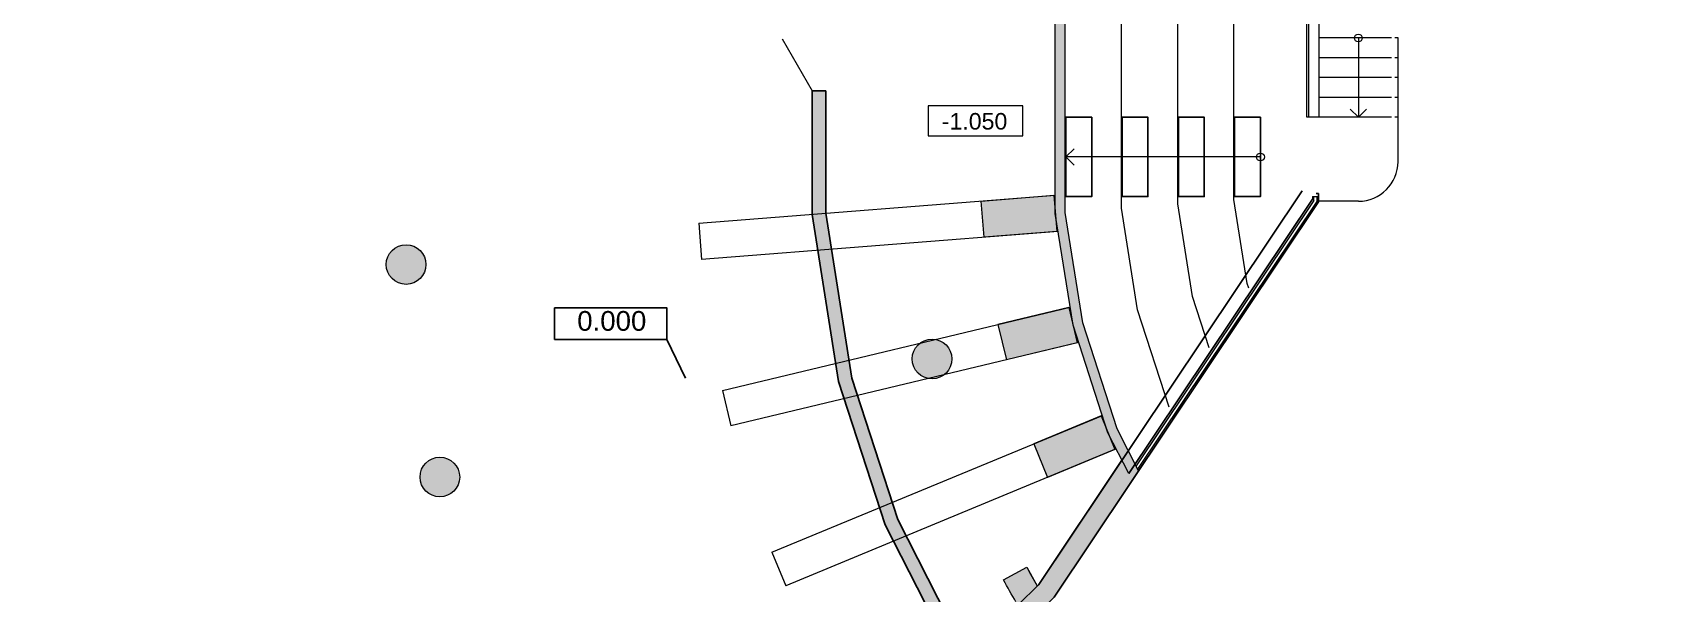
# Model space of a CAD drawing. Header units: millimetres. Extents: x 72919 to 485785, y -53256 to 338519.
# Drawn here: x 195286 to 219787, y 97810 to 106300 of the extents above; entities that cross this region are included whole.
import ezdxf
from ezdxf.enums import TextEntityAlignment as Align

# ---------------------------------------------------------------- set-up
doc = ezdxf.new("R2010")
doc.units = ezdxf.units.MM
for name, color, linetype, lineweight in [('1 level', 186, 'Continuous', 15), ('door', 177, 'Continuous', 9), ('stairs', 4, 'Continuous', 5), ('wall', 5, 'Continuous', 40)]:
    doc.layers.add(name, color=color, linetype=linetype, lineweight=lineweight)
doc.styles.add('STW_ARIAL', font='arial.ttf')

msp = doc.modelspace()

# ---------------------------------------------------------------- hatches: boundary and pattern name
at = {"ltscale": 500, "true_color": 0x000000}
h = msp.add_hatch(color=18, dxfattribs=at)
h.dxf.hatch_style = 1
h.paths.add_polyline_path([(210895.30378, 181757.28423), (210745.30377, 181769.08936), (210745.3699, 104415.01762), (210895.30399, 104415.01762)])
h = msp.add_hatch(color=18, dxfattribs=at)
h.dxf.hatch_style = 1
h.paths.add_polyline_path([(207070.43379, 105414.99944), (207275.43379, 105414.99944), (207275.43379, 103562.98726), (207670.54881, 101068.32916), (208365.7065, 98928.85377), (209273.14476, 97147.90593), (209237.60166, 97126.12509), (209402.7822, 96856.57495), (209262.82181, 96716.61455), (208175.72555, 98850.16109), (207470.59659, 101020.32488), (207070.43379, 103546.85341)])
h = msp.add_hatch(color=18, dxfattribs=at)
h.dxf.hatch_style = 1
h.paths.add_polyline_path([(211908.66814, 99523.65224), (212004.20648, 99666.55132), (211680.46089, 100301.93991), (211159.29265, 101905.93857), (210895.30378, 103572.71465), (210895.30399, 104414.93124), (210745.30399, 104415.01766), (210745.30377, 103560.90953), (211012.98609, 101870.81369), (211541.45036, 100244.36008)])
h = msp.add_hatch(color=18, dxfattribs=at)
h.dxf.hatch_style = 1
h.paths.add_polyline_path([(210723.59806, 103835.05158), (209625.6934, 103747.97072), (209669.10483, 103199.68663), (210767.00949, 103286.76748)])
h = msp.add_hatch(color=18, dxfattribs=at)
h.dxf.hatch_style = 1
h.paths.add_polyline_path([(210723.59806, 103835.05158), (209625.6934, 103747.97072), (209669.10483, 103199.68663), (210767.00949, 103286.76748)])
h = msp.add_hatch(color=18, dxfattribs=at)
h.dxf.hatch_style = 1
edge = h.paths.add_edge_path()
edge.add_arc((200933.23039, 102787.60446), 300, 0, 360)
h = msp.add_hatch(color=18, dxfattribs=at)
h.dxf.hatch_style = 1
h.paths.add_polyline_path([(210949.67051, 102135.50972), (209877.84318, 101880.87681), (210006.23302, 101346.07213), (211078.06034, 101600.70504)])
h = msp.add_hatch(color=18, dxfattribs=at)
h.dxf.hatch_style = 1
h.paths.add_polyline_path([(210949.67051, 102135.50972), (209877.84318, 101880.87681), (210006.23302, 101346.07213), (211078.06034, 101600.70504)])
h = msp.add_hatch(color=18, dxfattribs=at)
h.dxf.hatch_style = 1
h.paths.add_polyline_path([(209182.11153, 101359.19963, 1), (208582.11153, 101359.19963, 1)])
h = msp.add_hatch(color=18, dxfattribs=at)
h.dxf.hatch_style = 1
h.paths.add_polyline_path([(209182.11153, 101359.19963, 1), (208582.11153, 101359.19963, 1)])
h = msp.add_hatch(color=18, dxfattribs=at)
h.dxf.hatch_style = 1
h.paths.add_polyline_path([(211436.18005, 100498.42729), (210418.6632, 100076.76409), (210629.17342, 99568.64457), (211646.69027, 99990.30777)])
h = msp.add_hatch(color=18, dxfattribs=at)
h.dxf.hatch_style = 1
edge = h.paths.add_edge_path()
edge.add_arc((201443.48164, 99573.3426), 300, 0, 360)
h = msp.add_hatch(color=18, dxfattribs=at)
h.dxf.hatch_style = 1
edge = h.paths.add_edge_path()
edge.add_arc((221610.43378, 104414.99944), 13290, 208.781721808, 212.009546584)
edge.add_line((210341.04818, 97370.49463), (210727.46772, 97756.90139))
edge.add_line((210727.46772, 97756.90139), (211908.66814, 99523.65224))
edge.add_line((211908.66814, 99523.65224), (211752.5916, 99829.97071))
edge.add_line((211752.5916, 99829.97071), (210472.64717, 97926.34488))
edge.add_arc((216161.44446, 101330.9812), 6629.77851, 208.094889946, 210.899713578, ccw=False)
edge.add_line((210312.86024, 98208.79836), (209962.27611, 98016.20872))
h = msp.add_hatch(color=18, dxfattribs=at)
h.dxf.hatch_style = 1
edge = h.paths.add_edge_path()
edge.add_line((207641.64582, 95095.43856), (209402.7822, 96856.57495))
edge.add_line((209402.7822, 96856.57495), (209237.60166, 97126.12509))
edge.add_line((209237.60166, 97126.12509), (210150.22643, 97685.38227))
edge.add_arc((221610.43378, 104414.99944), 13290, 208.781721808, 210.422137713, ccw=False)
edge.add_line((209962.27611, 98016.20872), (210312.86024, 98208.79836))
edge.add_arc((221610.43379, 104414.99944), 12890, 208.781721808, 211.586545441)
edge.add_line((210630.08785, 97663.3994), (210622.24867, 97651.77735))
edge.add_line((210622.24867, 97651.77735), (207853.77785, 94883.30653))
edge.add_line((207853.77785, 94883.30653), (207641.64582, 95095.43856))
h = msp.add_hatch(color=18, dxfattribs=at)
h.dxf.hatch_style = 1
edge = h.paths.add_edge_path()
edge.add_line((207641.64582, 95095.43856), (209402.7822, 96856.57495))
edge.add_line((209402.7822, 96856.57495), (209237.60166, 97126.12509))
edge.add_line((209237.60166, 97126.12509), (210150.22643, 97685.38227))
edge.add_arc((221610.43378, 104414.99944), 13290, 208.781721808, 210.422137713, ccw=False)
edge.add_line((209962.27611, 98016.20872), (210312.86024, 98208.79836))
edge.add_arc((221610.43379, 104414.99944), 12890, 208.781721808, 211.586545441)
edge.add_line((210630.08785, 97663.3994), (210622.24867, 97651.77735))
edge.add_line((210622.24867, 97651.77735), (207853.77785, 94883.30653))
edge.add_line((207853.77785, 94883.30653), (207641.64582, 95095.43856))
at = {"layer": 'wall', "lineweight": 18, "ltscale": 0.007407, "true_color": 0x000000}
h = msp.add_hatch(color=18, dxfattribs=at)
h.dxf.hatch_style = 1
h.paths.add_polyline_path([(207395.43379, 103572.43147), (207395.43379, 105414.99944), (207275.43379, 105414.99944), (207275.43379, 103562.98726), (207395.43379, 103572.43147)], flags=0)
h = msp.add_hatch(color=18, dxfattribs=at)
h.dxf.hatch_style = 1
h.paths.add_polyline_path([(207395.43379, 105414.99944), (207425.43379, 105414.99944), (207425.43379, 103574.79252), (207395.43379, 103572.43147), (207395.43379, 105414.99944)], flags=0)
h = msp.add_hatch(color=18, dxfattribs=at)
h.dxf.hatch_style = 1
h.paths.add_polyline_path([(207789.07141, 101087.10129), (207395.43379, 103572.43147), (207275.43379, 103562.98726), (207670.54881, 101068.32916), (207789.07141, 101087.10129)], flags=0)
h = msp.add_hatch(color=18, dxfattribs=at)
h.dxf.hatch_style = 1
h.paths.add_polyline_path([(207395.43379, 103572.43147), (207425.43379, 103574.79252), (207818.70206, 101091.79433), (207790.54881, 101087.33529), (207787.59401, 101096.42922), (207395.43379, 103572.43147)], flags=0)
h = msp.add_hatch(color=18, dxfattribs=at)
h.dxf.hatch_style = 1
h.paths.add_polyline_path([(208479.83329, 98965.93581), (207784.67559, 101105.4112), (207670.54881, 101068.32916), (208365.7065, 98928.85377), (208479.83329, 98965.93581)], flags=0)
h = msp.add_hatch(color=18, dxfattribs=at)
h.dxf.hatch_style = 1
h.paths.add_polyline_path([(207786.0982, 101105.87343), (207813.20729, 101114.68171), (208508.36498, 98975.20632), (208481.25589, 98966.39805), (208476.91487, 98974.91779), (207787.59401, 101096.42922), (207786.0982, 101105.87343)], flags=0)
h = msp.add_hatch(color=18, dxfattribs=at)
h.dxf.hatch_style = 1
h.paths.add_polyline_path([(208473.96007, 98984.01172), (208499.35748, 98996.95235), (209406.79574, 97216.0045), (209380.06554, 97202.38479), (208476.91487, 98974.91779), (208473.96007, 98984.01172)], flags=0)
h = msp.add_hatch(color=18, dxfattribs=at)
h.dxf.hatch_style = 1
h.paths.add_polyline_path([(209380.06554, 97202.38479), (208472.62729, 98983.33263), (208365.7065, 98928.85377), (209273.14476, 97147.90593), (209380.06554, 97202.38479)], flags=0)

# ---------------------------------------------------------------- linework, layer by layer
at = {"color": 18, "ltscale": 500, "true_color": 0x000000}
for p, q in [((214475.83825, 103903.19847), (210494.47162, 97948.16934)), ((214725.23379, 103736.45956), (210727.46772, 97756.90139)), ((214632.92643, 103778.01419), (211856.73011, 99625.5867)), ((214687.63786, 103860.14841), (214725.23379, 103863.10727)), ((214725.23379, 103863.10727), (214725.23379, 103736.45956)), ((210494.47162, 97948.16934), (210180.46047, 97634.15804)), ((210494.47162, 97948.16934), (210180.46047, 97634.15804))]:
    msp.add_line(p, q, dxfattribs=at)
for points in [[(415650.43379, 180914.99944, 0.4142135624), (336810.43379, 259754.99944), (221610.43379, 259754.99944, 0.4142135624), (142770.43379, 180914.99944), (142770.43379, 104414.99944, 0.4142135624), (221610.43379, 25574.99944), (336810.43379, 25574.99944, 0.4142135624), (415650.43379, 104414.99944)], [(414950.43379, 180914.99944, 0.4142135624), (336810.43379, 259054.99944), (221610.43379, 259054.99944, 0.4142135624), (143470.43379, 180914.99944), (143470.43379, 104414.99944, 0.4142135624), (221610.43379, 26274.99944), (336810.43379, 26274.99944, 0.4142135624), (414950.43379, 104414.99944)]]:
    msp.add_lwpolyline(points, format="xyb", close=True, dxfattribs=at)
for points in [[(207070.43379, 105414.99944), (207275.43379, 105414.99944), (207275.43379, 103562.98726), (207670.54881, 101068.32916), (208365.7065, 98928.85377), (209273.14476, 97147.90593), (209237.60166, 97126.12509), (209402.7822, 96856.57495), (209262.82181, 96716.61455), (208175.72555, 98850.16109), (207470.59659, 101020.32488), (207070.43379, 103546.85341), (207070.43379, 105414.99944)], [(205157.49799, 101067.61182), (204873.4712, 101654.58181)]]:
    msp.add_lwpolyline(points, dxfattribs=at)
for points in [[(210905.23379, 105014.99944), (210905.23379, 103814.99944), (211295.23379, 103814.99944), (211295.23379, 105014.99944)], [(210905.23379, 105014.99944), (210905.23379, 103814.99944), (211295.23379, 103814.99944), (211295.23379, 105014.99944)], [(211755.23379, 105014.99944), (211755.23379, 103814.99944), (212145.23379, 103814.99944), (212145.23379, 105014.99944)], [(212605.23379, 105014.99944), (212605.23379, 103814.99944), (212995.23379, 103814.99944), (212995.23379, 105014.99944)], [(213455.23379, 105014.99944), (213455.23379, 103814.99944), (213845.23379, 103814.99944), (213845.23379, 105014.99944)], [(203178.3665, 102133.98441), (204873.47202, 102133.9815), (204873.4712, 101654.58181), (203178.36567, 101654.58472)]]:
    msp.add_lwpolyline(points, close=True, dxfattribs=at)
at = {"layer": '1 level', "color": 177, "true_color": 0x293189}
for p, q in [((211745.24607, 103760.75555), (211745.24607, 181617.98137)), ((212595.24607, 103759.32228), (212595.24607, 181617.98137)), ((213445.24607, 103757.88901), (213445.24607, 181617.98137)), ((214545.43376, 105014.99944), (214545.43376, 119115.49594)), ((214575.43376, 105014.99944), (214575.43376, 119115.49594)), ((214725.43376, 119115.49594), (214725.43376, 105014.99944)), ((214725.43373, 105014.99944), (214545.43376, 105014.99944)), ((211908.75563, 99523.48053), (214725.43408, 103736.45817)), ((214650.43407, 103759.2203), (211965.27482, 99742.95926)), ((211991.28758, 99691.90618), (214700.43408, 103744.04555)), ((214632.92642, 103814.99944), (214632.92643, 103778.01419)), ((214650.43407, 103759.2203), (214650.43406, 103814.99944)), ((214700.43408, 103744.04555), (214700.43406, 103814.99944)), ((214725.43408, 103736.45817), (214725.43406, 103814.99944))]:
    msp.add_line(p, q, dxfattribs=at)
msp.add_lwpolyline([(208822.15911, 104736.52371), (210253.97338, 104736.52371), (210253.97338, 105189.08882), (208822.15911, 105189.08882)], close=True, dxfattribs=at)
msp.add_lwpolyline([(208822.15911, 104736.52371), (210253.97338, 104736.52371), (210253.97338, 105189.08882), (208822.15911, 105189.08882)], close=True, dxfattribs=at)
for points in [[(212467.72386, 100629.65173), (211988.36312, 102104.9795), (211745.30379, 103639.61037), (211745.30399, 104415.01741)], [(213069.17065, 101529.24968), (212817.43359, 102304.02044), (212595.30381, 103706.50608), (212595.30399, 104415.01719)], [(213670.61745, 102428.84763), (213646.50406, 102503.06138), (213445.30383, 103773.40179), (213445.30399, 104415.01698)], [(214632.92642, 103814.99944), (214725.43406, 103814.99944)]]:
    msp.add_lwpolyline(points, dxfattribs=at)
at = {"layer": 'door', "linetype": 'ByBlock', "ltscale": 100}
msp.add_line((206615.43379, 106203.08256), (207070.43379, 105414.99944), dxfattribs=at)
at = {"layer": 'stairs', "color": 4, "ltscale": 100}
for p, q in [((215324.9959, 106214.99944), (215324.9959, 105014.99944)), ((213845.24949, 104414.93127), (210895.24607, 104414.93127))]:
    msp.add_line(p, q, dxfattribs=at)
at = {"layer": 'stairs', "color": 0, "lineweight": 20, "ltscale": 0.769231}
msp.add_line((215824.9959, 105014.99944), (214574.9959, 105014.99944), dxfattribs=at)
for points in [[(215824.9959, 106214.99944), (214724.9959, 106214.99944)], [(215924.9959, 106214.99944), (215874.9959, 106214.99944)], [(215924.9959, 104314.99944), (215924.9959, 106214.99944)], [(215824.9959, 105914.99944), (214724.9959, 105914.99944)], [(215924.9959, 105914.99944), (215874.9959, 105914.99944)], [(215824.9959, 105614.99944), (214724.9959, 105614.99944)], [(215924.9959, 105614.99944), (215874.9959, 105614.99944)], [(215824.9959, 105314.99944), (214724.9959, 105314.99944)], [(215924.9959, 105314.99944), (215874.9959, 105314.99944)], [(215924.9959, 105014.99944), (215874.9959, 105014.99944)], [(215324.9959, 103744.99944), (214724.9959, 103744.99944)]]:
    msp.add_lwpolyline(points, dxfattribs=at)
at = {"layer": 'stairs', "color": 4, "ltscale": 100}
for centre in [(215324.9959, 106214.99944), (213845.24949, 104414.93127)]:
    msp.add_circle(centre, 59.63351, dxfattribs=at)
at = {"layer": 'stairs', "color": 0, "lineweight": 20, "ltscale": 0.769231}
msp.add_arc((215324.9959, 104344.99944), 600, 270, 0, dxfattribs=at)
at = {"layer": 'wall', "color": 18, "lineweight": 18, "ltscale": 0.007407, "true_color": 0x000000}
for p, q in [((210745.24607, 103762.18881), (210745.24607, 181617.98137)), ((210895.24607, 103762.18881), (210895.24607, 181617.98137)), ((207275.43379, 105414.99944), (207070.43379, 105414.99944)), ((207070.43379, 105414.99944), (207070.43379, 103546.85341)), ((207275.43379, 103562.98726), (207275.43379, 105414.99944)), ((215324.9959, 105014.99944), (215199.90578, 105140.08957)), ((215324.9959, 105014.99944), (215450.08603, 105140.08957)), ((210905.1819, 104414.98315), (211030.27203, 104540.07327)), ((210905.1819, 104414.98315), (211030.27203, 104540.07327)), ((210905.1819, 104414.98315), (211030.27203, 104289.89303)), ((210905.1819, 104414.98315), (211030.27203, 104289.89303)), ((207470.59659, 101020.32488), (207070.43379, 103546.85341)), ((207670.54881, 101068.32916), (207275.43379, 103562.98726)), ((208175.72555, 98850.16109), (207470.59659, 101020.32488)), ((208365.7065, 98928.85377), (207670.54881, 101068.32916)), ((209262.82181, 96716.61455), (208175.72555, 98850.16109)), ((209273.14476, 97147.90593), (208365.7065, 98928.85377))]:
    msp.add_line(p, q, dxfattribs=at)
for points in [[(211856.73011, 99625.5867), (211541.45036, 100244.36008), (211012.98609, 101870.81369), (210745.30377, 103560.90953), (210745.30399, 104415.01766)], [(212004.29396, 99666.37964), (211680.46089, 100301.93991), (211159.29265, 101905.93857), (210895.30378, 103572.71465), (210895.30399, 104415.01762)], [(205355.87559, 103411.61178), (210745.30384, 103835.51072)], [(205355.87559, 103411.61178), (210745.30384, 103835.51072)], [(210767.08712, 103286.77363), (209668.96322, 103199.82759), (209625.55179, 103748.11169), (210723.67569, 103835.05772)], [(210767.08712, 103286.77363), (209668.96322, 103199.82759), (209625.55179, 103748.11169), (210723.67569, 103835.05772)], [(210723.67445, 103835.07344), (210767.08712, 103286.77363)], [(210723.67445, 103835.07344), (210767.08712, 103286.77363)], [(205355.87559, 103411.61178), (205399.00157, 102863.28934)], [(210788.65515, 103287.19706), (205399.001, 102863.29663)], [(210788.65515, 103287.19706), (205399.001, 102863.29663)], [(205712.96074, 100881.15668), (210969.86424, 102143.07698)], [(205712.96074, 100881.15668), (210969.86424, 102143.07698)], [(210948.78313, 102138.20569), (209877.78142, 101881.04217)], [(210948.78313, 102138.20569), (209877.78142, 101881.04217)], [(210948.77945, 102138.22102), (211077.19638, 101603.40663)], [(210948.77945, 102138.22102), (211077.19638, 101603.40663)], [(209877.7814, 101881.04228), (210006.19465, 101346.24322)], [(209877.7814, 101881.04228), (210006.19465, 101346.24322)], [(211098.29557, 101608.25687), (205841.34158, 100346.34113)], [(211098.29557, 101608.25687), (205841.34158, 100346.34113)], [(211077.19638, 101603.40663), (210006.19467, 101346.24311)], [(211077.19638, 101603.40663), (210006.19467, 101346.24311)], [(205712.96074, 100881.15668), (205841.34328, 100346.33403)], [(206461.60096, 98437.50896), (211456.31799, 100506.37185)], [(206461.60096, 98437.50896), (211456.31799, 100506.37185)], [(211436.20116, 100498.4275), (210418.6142, 100076.93357)], [(211436.19513, 100498.44207), (211646.67518, 99990.29299)], [(211666.85589, 99998.23707), (206672.07711, 97929.36617)], [(211666.85589, 99998.23707), (206672.07711, 97929.36617)], [(210418.6142, 100076.93356), (210629.08822, 99568.79904)], [(210418.6142, 100076.93356), (210629.08822, 99568.79904)], [(211646.67518, 99990.29299), (210629.08821, 99568.79905)], [(211856.73011, 99625.5867), (211952.26844, 99768.4858)], [(211908.75563, 99523.48053), (210727.46772, 97756.90139), (210341.04818, 97370.49463)], [(212004.29396, 99666.37964), (211908.75563, 99523.48053)], [(206461.60096, 98437.50896), (206672.07991, 97929.35942)], [(206461.60096, 98437.50896), (206672.07991, 97929.35942)]]:
    msp.add_lwpolyline(points, dxfattribs=at)
msp.add_lwpolyline([(210150.22643, 97685.38227, -0.0071577869), (209962.27611, 98016.20872), (210312.86024, 98208.79836), (210472.64717, 97926.34488), (210494.47162, 97948.16934), (211752.5916, 99829.97071)], format="xyb", dxfattribs=at)
for centre in [(200933.16804, 102788.17708), (208882.11153, 101359.19963), (208882.11153, 101359.19963), (201443.48164, 99573.3426)]:
    msp.add_circle(centre, 300, dxfattribs=at)
msp.add_arc((221610.43379, 104414.99944), 12890, 208.78172181, 210.224195399, dxfattribs=at)
msp.add_arc((221610.43379, 104414.99944), 12890, 208.78172181, 210.224195399, dxfattribs=at)

# ---------------------------------------------------------------- texts
at = {"color": 18, "ltscale": 500, "true_color": 0x000000, "style": 'STW_ARIAL'}
msp.add_text('0.000', height=298.8, rotation=0.000098451, dxfattribs=at).set_placement((204042.09223, 101935.4172), align=Align.MIDDLE_CENTER)
at = {"layer": '1 level', "color": 177, "true_color": 0x293189, "style": 'STW_ARIAL'}
msp.add_text('-1.050', height=250, rotation=0.000098451, dxfattribs=at).set_placement((209524.69468, 104955.14853), align=Align.MIDDLE_CENTER)
msp.add_text('-1.050', height=250, rotation=0.000098451, dxfattribs=at).set_placement((209524.69468, 104955.14853), align=Align.MIDDLE_CENTER)

doc.saveas('drawing.dxf')
